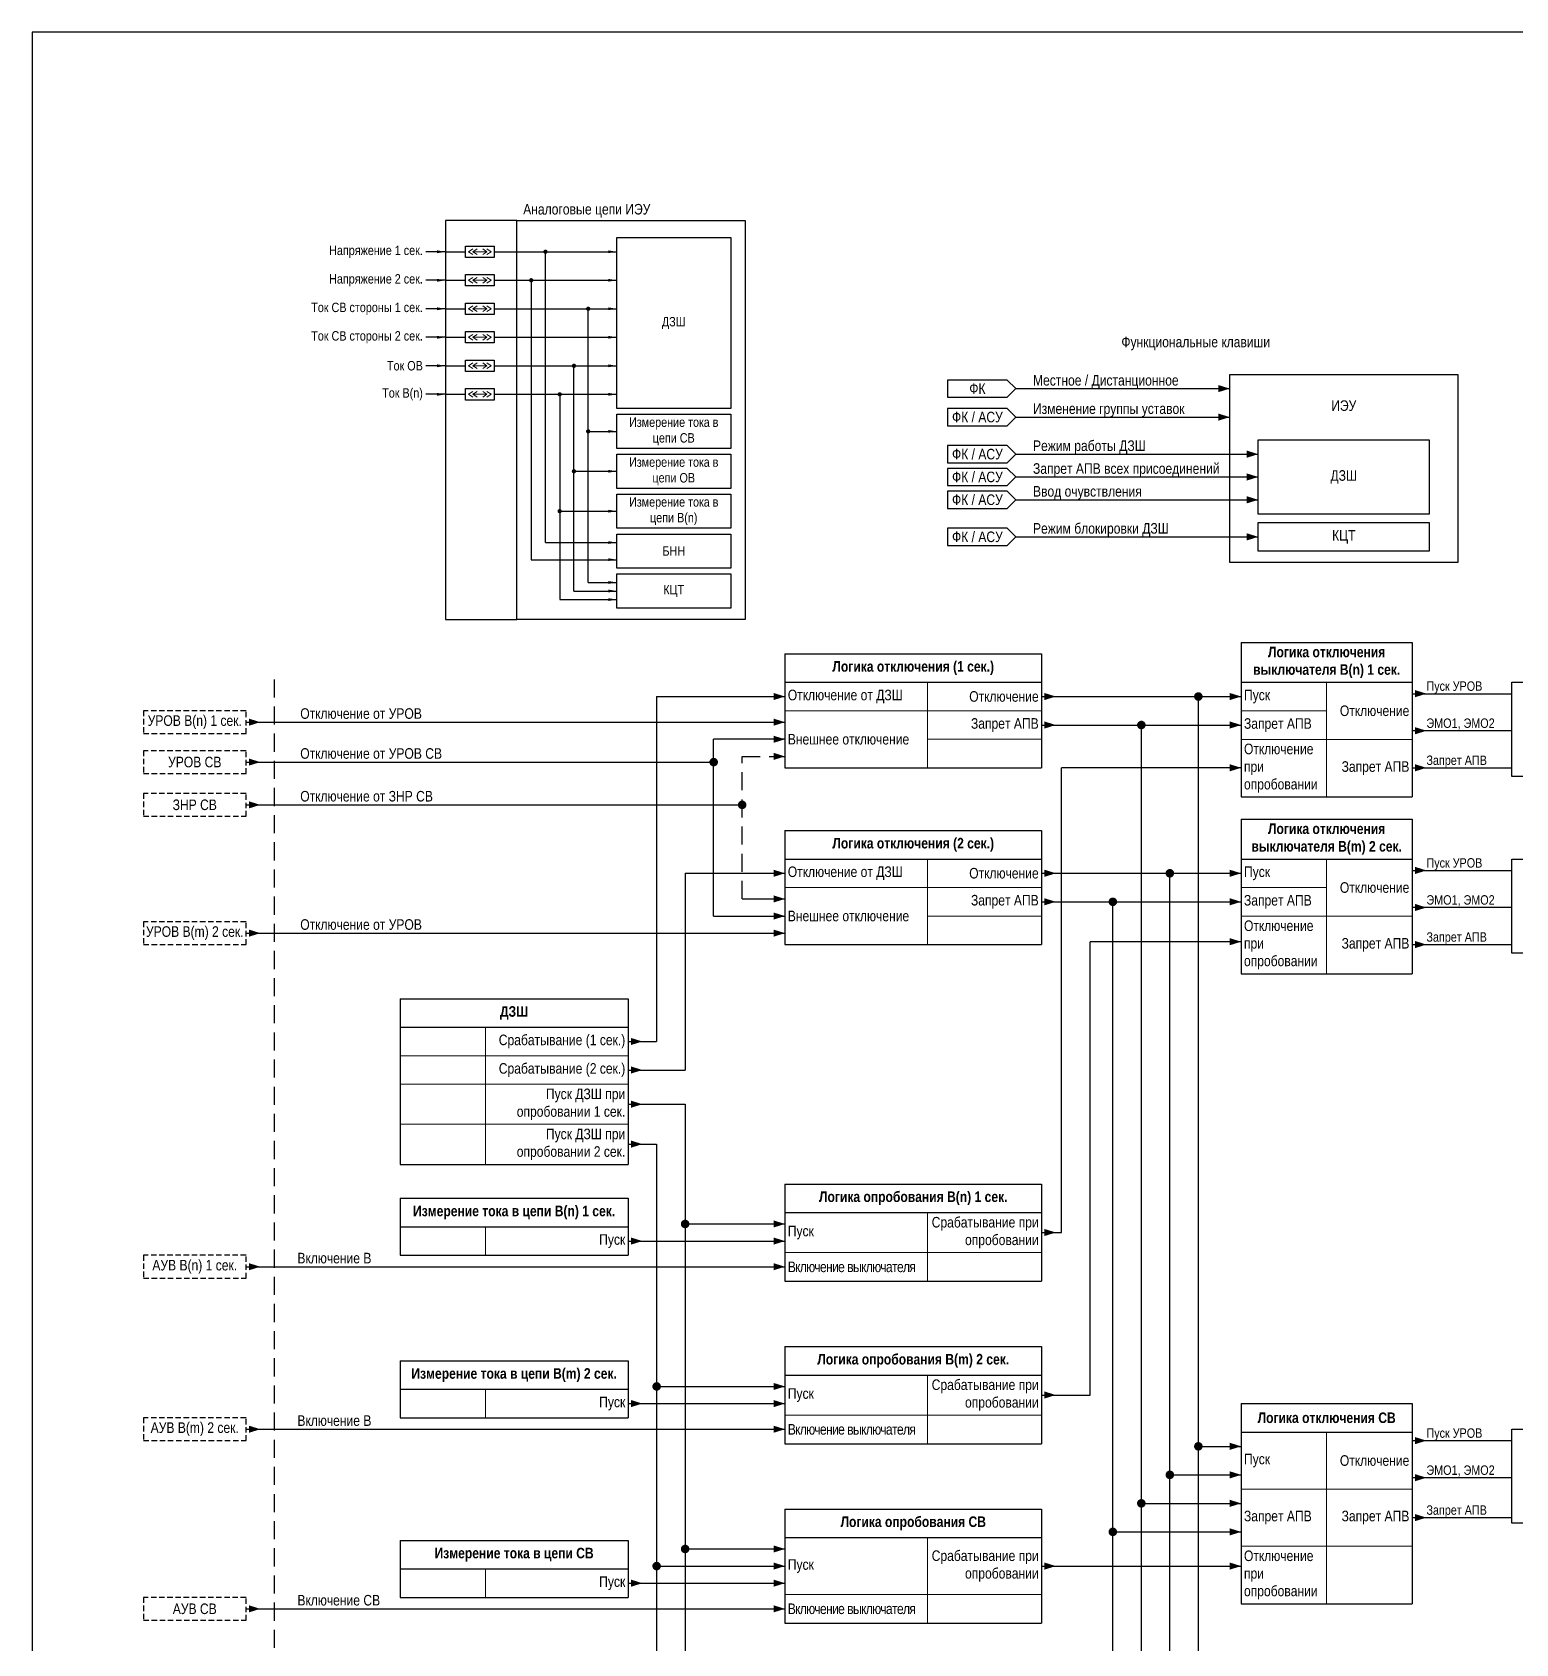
# Model space of a CAD drawing. Header units: millimetres. Extents: x -2550 to 7325, y -3772 to 3128.
# Drawn here: x 105 to 625, y 1826 to 2391 of the extents above; entities that cross this region are included whole.
import ezdxf

# ---------------------------------------------------------------- set-up
doc = ezdxf.new("R2010")
doc.units = ezdxf.units.MM
doc.linetypes.add('штриховая2', pattern=[9.525, 6.35, -3.175])
for name, color, linetype, lineweight in [('Основная', 7, 'Continuous', 30), ('Отключение_включение', 1, 'Continuous', 30), ('Тонкая', 7, 'Continuous', 18), ('Цепи внешние', 84, 'Continuous', 30), ('Цепи внутренние', 5, 'Continuous', 30), ('Цепи ТН', 200, 'Continuous', 30), ('Цепи ТТ', 23, 'Continuous', 30), ('Цепь - ФК и АСУ', 132, 'Continuous', 30)]:
    doc.layers.add(name, color=color, linetype=linetype, lineweight=lineweight)
doc.styles.add('Narrow', font='ARIALN.TTF')
doc.styles.add('Табл дан', font='ARIALN.TTF')
doc.styles.add('Табл загол', font='ARIALNB.TTF')

# ---------------------------------------------------------------- blocks, each defined once
blk = doc.blocks.new('*T125')
at = {"layer": 'Основная', "color": 0, "linetype": 'ByBlock', "lineweight": -2, "transparency": 16777216}
for p, q in [((0, 0), (90, 0)), ((0, 0), (0, -10)), ((90, 0), (90, -10))]:
    blk.add_line(p, q, dxfattribs=at)
at = {"layer": 'Основная', "color": 0, "linetype": 'ByBlock', "lineweight": 30, "transparency": 16777216}
for p, q in [((0, -10), (90, -10)), ((0, -10), (0, -40)), ((90, -10), (90, -40)), ((0, -40), (90, -40))]:
    blk.add_line(p, q, dxfattribs=at)
at = {"layer": 'Основная', "color": 0, "linetype": 'ByBlock', "lineweight": 18, "transparency": 16777216}
for p, q in [((50, -10), (50, -40)), ((0, -20), (90, -20)), ((50, -30), (90, -30))]:
    blk.add_line(p, q, dxfattribs=at)
at = {"layer": 'Основная', "color": 0, "transparency": 16777216, "char_height": 3.7}
for s, insert, width, attachment_point, style in [('{\\C256;Логика отключения (1 }сек.{\\C256;)}', (45, -5), 87, 5, 'Табл загол'), ('{\\C256;Отключение от ДЗШ}', (1, -15), 48, 4, 'Табл дан'), ('Отключение', (89, -15), 38, 6, 'Табл дан'), ('Запрет АПВ', (89, -25), 38, 6, 'Табл дан'), ('Внешнее отключение', (1, -30), 48, 4, 'Табл дан')]:
    blk.add_mtext(s, dxfattribs=dict(at, insert=insert, width=width, attachment_point=attachment_point, style=style))
blk = doc.blocks.new('*T126')
at = {"layer": 'Основная', "color": 0, "linetype": 'ByBlock', "lineweight": -2, "transparency": 16777216}
for p, q in [((0, 0), (80, 0)), ((0, 0), (0, -10)), ((80, 0), (80, -10))]:
    blk.add_line(p, q, dxfattribs=at)
at = {"layer": 'Основная', "color": 0, "linetype": 'ByBlock', "lineweight": 30, "transparency": 16777216}
for p, q in [((0, -10), (80, -10)), ((0, -10), (0, -58.09)), ((80, -10), (80, -58.09)), ((0, -58.09), (80, -58.09))]:
    blk.add_line(p, q, dxfattribs=at)
at = {"layer": 'Основная', "color": 0, "linetype": 'ByBlock', "lineweight": 18, "transparency": 16777216}
for p, q in [((30, -10), (30, -58.09)), ((0, -20), (80, -20)), ((0, -30), (80, -30)), ((0, -44.05), (80, -44.05))]:
    blk.add_line(p, q, dxfattribs=at)
at = {"layer": 'Основная', "color": 0, "transparency": 16777216, "char_height": 3.7}
for s, insert, width, attachment_point, style in [('{\\C256;ДЗШ}', (40, -5), 77, 5, 'Табл загол'), ('Срабатывание (1 сек.) ', (79, -15), 48, 6, 'Табл дан'), ('Срабатывание (2 сек.) ', (79, -25), 48, 6, 'Табл дан'), ('Пуск ДЗШ при опробовании 1 сек.', (79, -37.02), 48, 6, 'Табл дан'), ('Пуск ДЗШ при опробовании 2 сек.', (79, -51.07), 48, 6, 'Табл дан')]:
    blk.add_mtext(s, dxfattribs=dict(at, insert=insert, width=width, attachment_point=attachment_point, style=style))
blk = doc.blocks.new('*T127')
at = {"layer": 'Основная', "color": 0, "linetype": 'ByBlock', "lineweight": -2, "transparency": 16777216}
for p, q in [((0, 0), (60, 0)), ((0, 0), (0, -14.02)), ((60, 0), (60, -14.02))]:
    blk.add_line(p, q, dxfattribs=at)
at = {"layer": 'Основная', "color": 0, "linetype": 'ByBlock', "lineweight": 30, "transparency": 16777216}
for p, q in [((0, -14.02), (60, -14.02)), ((0, -14.02), (0, -54.23)), ((60, -14.02), (60, -54.23)), ((0, -54.23), (60, -54.23))]:
    blk.add_line(p, q, dxfattribs=at)
at = {"layer": 'Основная', "color": 0, "linetype": 'ByBlock', "lineweight": 18, "transparency": 16777216}
for p, q in [((30, -14.02), (30, -54.23)), ((0, -24.02), (30, -24.02)), ((0, -34.02), (60, -34.02))]:
    blk.add_line(p, q, dxfattribs=at)
at = {"layer": 'Основная', "color": 0, "transparency": 16777216, "char_height": 3.7}
for s, insert, width, attachment_point, style in [('{\\C256;Логика отключения выключателя В(n) 1 сек.}', (30, -7.01), 57, 5, 'Табл загол'), ('{\\C256;Пуск}', (1, -19.02), 28, 4, 'Табл дан'), ('Отключение', (59, -24.02), 28, 6, 'Табл дан'), ('Запрет АПВ', (1, -29.02), 28, 4, 'Табл дан'), ('Отключение при опробовании', (1, -44.12), 28, 4, 'Табл дан'), ('Запрет АПВ', (59, -44.12), 28, 6, 'Табл дан')]:
    blk.add_mtext(s, dxfattribs=dict(at, insert=insert, width=width, attachment_point=attachment_point, style=style))
blk = doc.blocks.new('*T128')
at = {"layer": 'Основная', "color": 0, "linetype": 'ByBlock', "lineweight": -2, "transparency": 16777216}
for p, q in [((0, 0), (60, 0)), ((0, 0), (0, -10)), ((60, 0), (60, -10))]:
    blk.add_line(p, q, dxfattribs=at)
at = {"layer": 'Основная', "color": 0, "linetype": 'ByBlock', "lineweight": 30, "transparency": 16777216}
for p, q in [((0, -10), (60, -10)), ((0, -10), (0, -70.21)), ((60, -10), (60, -70.21)), ((0, -70.21), (60, -70.21))]:
    blk.add_line(p, q, dxfattribs=at)
at = {"layer": 'Основная', "color": 0, "linetype": 'ByBlock', "lineweight": 18, "transparency": 16777216}
for p, q in [((30, -10), (30, -70.21)), ((0, -30), (60, -30)), ((0, -50), (60, -50))]:
    blk.add_line(p, q, dxfattribs=at)
at = {"layer": 'Основная', "color": 0, "transparency": 16777216, "char_height": 3.7}
for s, insert, width, attachment_point, style in [('{\\C256;Логика отключения СВ}', (30, -5), 57, 5, 'Табл загол'), ('{\\C256;Пуск}', (1, -20), 28, 4, 'Табл дан'), ('Отключение', (59, -20), 28, 6, 'Табл дан'), ('Запрет АПВ', (1, -40), 28, 4, 'Табл дан'), ('Запрет АПВ', (59, -40), 28, 6, 'Табл дан'), ('Отключение при опробовании', (1, -60.11), 28, 4, 'Табл дан')]:
    blk.add_mtext(s, dxfattribs=dict(at, insert=insert, width=width, attachment_point=attachment_point, style=style))
blk = doc.blocks.new('*T129')
at = {"layer": 'Основная', "color": 0, "linetype": 'ByBlock', "lineweight": -2, "transparency": 16777216}
for p, q in [((0, 0), (90, 0)), ((0, 0), (0, -10)), ((90, 0), (90, -10))]:
    blk.add_line(p, q, dxfattribs=at)
at = {"layer": 'Основная', "color": 0, "linetype": 'ByBlock', "lineweight": 30, "transparency": 16777216}
for p, q in [((0, -10), (90, -10)), ((0, -10), (0, -40)), ((90, -10), (90, -40)), ((0, -40), (90, -40))]:
    blk.add_line(p, q, dxfattribs=at)
at = {"layer": 'Основная', "color": 0, "linetype": 'ByBlock', "lineweight": 18, "transparency": 16777216}
for p, q in [((50, -10), (50, -40)), ((0, -20), (90, -20)), ((50, -30), (90, -30))]:
    blk.add_line(p, q, dxfattribs=at)
at = {"layer": 'Основная', "color": 0, "transparency": 16777216, "char_height": 3.7}
for s, insert, width, attachment_point, style in [('{\\C256;Логика отключения (2 }сек.{\\C256;)}', (45, -5), 87, 5, 'Табл загол'), ('{\\C256;Отключение от ДЗШ}', (1, -15), 48, 4, 'Табл дан'), ('Отключение', (89, -15), 38, 6, 'Табл дан'), ('Запрет АПВ', (89, -25), 38, 6, 'Табл дан'), ('Внешнее отключение', (1, -30), 48, 4, 'Табл дан')]:
    blk.add_mtext(s, dxfattribs=dict(at, insert=insert, width=width, attachment_point=attachment_point, style=style))
blk = doc.blocks.new('*T130')
at = {"layer": 'Основная', "color": 0, "linetype": 'ByBlock', "lineweight": -2, "transparency": 16777216}
for p, q in [((0, 0), (90, 0)), ((0, 0), (0, -10)), ((90, 0), (90, -10))]:
    blk.add_line(p, q, dxfattribs=at)
at = {"layer": 'Основная', "color": 0, "linetype": 'ByBlock', "lineweight": 30, "transparency": 16777216}
for p, q in [((0, -10), (90, -10)), ((0, -10), (0, -34.07)), ((90, -10), (90, -34.07)), ((0, -34.07), (90, -34.07))]:
    blk.add_line(p, q, dxfattribs=at)
at = {"layer": 'Основная', "color": 0, "linetype": 'ByBlock', "lineweight": 18, "transparency": 16777216}
for p, q in [((50, -10), (50, -34.07)), ((0, -24.07), (90, -24.07))]:
    blk.add_line(p, q, dxfattribs=at)
at = {"layer": 'Основная', "color": 0, "transparency": 16777216, "char_height": 3.7}
for s, insert, width, attachment_point, style in [('Логика опробования В(n) 1 сек.', (45, -5), 87, 5, 'Табл загол'), ('Срабатывание при опробовании', (89, -17.03), 38, 6, 'Табл дан'), ('Пуск', (1, -17.03), 48, 4, 'Табл дан'), ('{\\T0.9;Включение выключателя}', (1, -29.07), 48, 4, 'Табл дан')]:
    blk.add_mtext(s, dxfattribs=dict(at, insert=insert, width=width, attachment_point=attachment_point, style=style))
blk = doc.blocks.new('*T131')
at = {"layer": 'Основная', "color": 0, "linetype": 'ByBlock', "lineweight": -2, "transparency": 16777216}
for p, q in [((0, 0), (90, 0)), ((0, 0), (0, -10)), ((90, 0), (90, -10))]:
    blk.add_line(p, q, dxfattribs=at)
at = {"layer": 'Основная', "color": 0, "linetype": 'ByBlock', "lineweight": 30, "transparency": 16777216}
for p, q in [((0, -10), (90, -10)), ((0, -10), (0, -40)), ((90, -10), (90, -40)), ((0, -40), (90, -40))]:
    blk.add_line(p, q, dxfattribs=at)
at = {"layer": 'Основная', "color": 0, "linetype": 'ByBlock', "lineweight": 18, "transparency": 16777216}
for p, q in [((50, -10), (50, -40)), ((0, -30), (90, -30))]:
    blk.add_line(p, q, dxfattribs=at)
at = {"layer": 'Основная', "color": 0, "transparency": 16777216, "char_height": 3.7}
for s, insert, width, attachment_point, style in [('Логика опробования СВ', (45, -5), 87, 5, 'Табл загол'), ('Срабатывание при опробовании', (89, -20), 38, 6, 'Табл дан'), ('Пуск', (1, -20), 48, 4, 'Табл дан'), ('{\\T0.9;Включение выключателя}', (1, -35), 48, 4, 'Табл дан')]:
    blk.add_mtext(s, dxfattribs=dict(at, insert=insert, width=width, attachment_point=attachment_point, style=style))
blk = doc.blocks.new('*T132')
at = {"layer": 'Основная', "color": 0, "linetype": 'ByBlock', "lineweight": -2, "transparency": 16777216}
for p, q in [((0, 0), (80, 0)), ((0, 0), (0, -10)), ((80, 0), (80, -10))]:
    blk.add_line(p, q, dxfattribs=at)
at = {"layer": 'Основная', "color": 0, "linetype": 'ByBlock', "lineweight": 30, "transparency": 16777216}
for p, q in [((0, -10), (80, -10)), ((0, -10), (0, -20)), ((80, -10), (80, -20)), ((0, -20), (80, -20))]:
    blk.add_line(p, q, dxfattribs=at)
at = {"layer": 'Основная', "color": 0, "linetype": 'ByBlock', "lineweight": 18, "transparency": 16777216}
blk.add_line((30, -10), (30, -20), dxfattribs=at)
at = {"layer": 'Основная', "color": 0, "transparency": 16777216, "char_height": 3.7}
for s, insert, width, attachment_point, style in [('Измерение тока в цепи В(n) 1 сек.', (40, -5), 77, 5, 'Табл загол'), ('Пуск', (79, -15), 48, 6, 'Табл дан')]:
    blk.add_mtext(s, dxfattribs=dict(at, insert=insert, width=width, attachment_point=attachment_point, style=style))
blk = doc.blocks.new('*T133')
at = {"layer": 'Основная', "color": 0, "linetype": 'ByBlock', "lineweight": -2, "transparency": 16777216}
for p, q in [((0, 0), (80, 0)), ((0, 0), (0, -10)), ((80, 0), (80, -10))]:
    blk.add_line(p, q, dxfattribs=at)
at = {"layer": 'Основная', "color": 0, "linetype": 'ByBlock', "lineweight": 30, "transparency": 16777216}
for p, q in [((0, -10), (80, -10)), ((0, -10), (0, -20)), ((80, -10), (80, -20)), ((0, -20), (80, -20))]:
    blk.add_line(p, q, dxfattribs=at)
at = {"layer": 'Основная', "color": 0, "linetype": 'ByBlock', "lineweight": 18, "transparency": 16777216}
blk.add_line((30, -10), (30, -20), dxfattribs=at)
at = {"layer": 'Основная', "color": 0, "transparency": 16777216, "char_height": 3.7}
for s, insert, width, attachment_point, style in [('Измерение тока в цепи СВ', (40, -5), 77, 5, 'Табл загол'), ('Пуск', (79, -15), 48, 6, 'Табл дан')]:
    blk.add_mtext(s, dxfattribs=dict(at, insert=insert, width=width, attachment_point=attachment_point, style=style))
blk = doc.blocks.new('Point')
at = {"layer": 'Основная', "color": 0, "const_width": 1.5}
blk.add_lwpolyline([(-0.75, 0, 1), (0.75, 0, 1)], format="xyb", close=True, dxfattribs=at)
blk = doc.blocks.new('*T122')
at = {"layer": 'Основная', "color": 0, "linetype": 'ByBlock', "lineweight": -2, "transparency": 16777216}
for p, q in [((0, 0), (90, 0)), ((0, 0), (0, -10)), ((90, 0), (90, -10))]:
    blk.add_line(p, q, dxfattribs=at)
at = {"layer": 'Основная', "color": 0, "linetype": 'ByBlock', "lineweight": 30, "transparency": 16777216}
for p, q in [((0, -10), (90, -10)), ((0, -10), (0, -34.07)), ((90, -10), (90, -34.07)), ((0, -34.07), (90, -34.07))]:
    blk.add_line(p, q, dxfattribs=at)
at = {"layer": 'Основная', "color": 0, "linetype": 'ByBlock', "lineweight": 18, "transparency": 16777216}
for p, q in [((50, -10), (50, -34.07)), ((0, -24.07), (90, -24.07))]:
    blk.add_line(p, q, dxfattribs=at)
at = {"layer": 'Основная', "color": 0, "transparency": 16777216, "char_height": 3.7}
for s, insert, width, attachment_point, style in [('Логика опробования В(m) 2 сек.', (45, -5), 87, 5, 'Табл загол'), ('Срабатывание при опробовании', (89, -17.03), 38, 6, 'Табл дан'), ('Пуск', (1, -17.03), 48, 4, 'Табл дан'), ('{\\T0.9;Включение выключателя}', (1, -29.07), 48, 4, 'Табл дан')]:
    blk.add_mtext(s, dxfattribs=dict(at, insert=insert, width=width, attachment_point=attachment_point, style=style))
blk = doc.blocks.new('*T123')
at = {"layer": 'Основная', "color": 0, "linetype": 'ByBlock', "lineweight": -2, "transparency": 16777216}
for p, q in [((0, 0), (80, 0)), ((0, 0), (0, -10)), ((80, 0), (80, -10))]:
    blk.add_line(p, q, dxfattribs=at)
at = {"layer": 'Основная', "color": 0, "linetype": 'ByBlock', "lineweight": 30, "transparency": 16777216}
for p, q in [((0, -10), (80, -10)), ((0, -10), (0, -20)), ((80, -10), (80, -20)), ((0, -20), (80, -20))]:
    blk.add_line(p, q, dxfattribs=at)
at = {"layer": 'Основная', "color": 0, "linetype": 'ByBlock', "lineweight": 18, "transparency": 16777216}
blk.add_line((30, -10), (30, -20), dxfattribs=at)
at = {"layer": 'Основная', "color": 0, "transparency": 16777216, "char_height": 3.7}
for s, insert, width, attachment_point, style in [('Измерение тока в цепи В(m) 2 сек.', (40, -5), 77, 5, 'Табл загол'), ('Пуск', (79, -15), 48, 6, 'Табл дан')]:
    blk.add_mtext(s, dxfattribs=dict(at, insert=insert, width=width, attachment_point=attachment_point, style=style))
blk = doc.blocks.new('*T124')
at = {"layer": 'Основная', "color": 0, "linetype": 'ByBlock', "lineweight": -2, "transparency": 16777216}
for p, q in [((0, 0), (60, 0)), ((0, 0), (0, -14.02)), ((60, 0), (60, -14.02))]:
    blk.add_line(p, q, dxfattribs=at)
at = {"layer": 'Основная', "color": 0, "linetype": 'ByBlock', "lineweight": 30, "transparency": 16777216}
for p, q in [((0, -14.02), (60, -14.02)), ((0, -14.02), (0, -54.23)), ((60, -14.02), (60, -54.23)), ((0, -54.23), (60, -54.23))]:
    blk.add_line(p, q, dxfattribs=at)
at = {"layer": 'Основная', "color": 0, "linetype": 'ByBlock', "lineweight": 18, "transparency": 16777216}
for p, q in [((30, -14.02), (30, -54.23)), ((0, -24.02), (30, -24.02)), ((0, -34.02), (60, -34.02))]:
    blk.add_line(p, q, dxfattribs=at)
at = {"layer": 'Основная', "color": 0, "transparency": 16777216, "char_height": 3.7}
for s, insert, width, attachment_point, style in [('{\\C256;Логика отключения выключателя В(m) 2 сек.}', (30, -7.01), 57, 5, 'Табл загол'), ('{\\C256;Пуск}', (1, -19.02), 28, 4, 'Табл дан'), ('Отключение', (59, -24.02), 28, 6, 'Табл дан'), ('Запрет АПВ', (1, -29.02), 28, 4, 'Табл дан'), ('Отключение при опробовании', (1, -44.12), 28, 4, 'Табл дан'), ('Запрет АПВ', (59, -44.12), 28, 6, 'Табл дан')]:
    blk.add_mtext(s, dxfattribs=dict(at, insert=insert, width=width, attachment_point=attachment_point, style=style))

msp = doc.modelspace()

# ---------------------------------------------------------------- linework, layer by layer
at = {"layer": 'Основная', "color": 1}
msp.add_lwpolyline([(105, 1551), (699, 1551), (699, 2391), (105, 2391)], close=True, dxfattribs=at)
at = {"layer": 'Основная', "ltscale": 0.3}
msp.add_lwpolyline([(275, 2325), (250, 2325), (250, 2185), (275, 2185)], dxfattribs=at)
for points in [[(275, 2325), (355, 2325), (355, 2185), (275, 2185)], [(535, 2248), (595, 2248), (595, 2222), (535, 2222)], [(535, 2219), (595, 2219), (595, 2209), (535, 2209)]]:
    msp.add_lwpolyline(points, close=True, dxfattribs=at)
at = {"layer": 'Основная'}
for points in [[(310, 2319), (350, 2319), (350, 2259), (310, 2259)], [(257, 2316), (267, 2316), (267, 2312), (257, 2312)], [(257, 2306), (267, 2306), (267, 2302), (257, 2302)], [(257, 2296), (267, 2296), (267, 2292), (257, 2292)], [(257, 2286), (267, 2286), (267, 2282), (257, 2282)], [(257, 2276), (267, 2276), (267, 2272), (257, 2272)], [(525, 2271), (605, 2271), (605, 2205), (525, 2205)], [(257, 2266), (267, 2266), (267, 2262), (257, 2262)], [(310, 2257), (350, 2257), (350, 2245), (310, 2245)], [(310, 2243), (350, 2243), (350, 2231), (310, 2231)], [(310, 2229), (350, 2229), (350, 2217), (310, 2217)], [(310, 2215), (350, 2215), (350, 2203), (310, 2203)], [(310, 2201), (350, 2201), (350, 2189), (310, 2189)], [(624, 2163), (634, 2163), (634, 2130), (624, 2130)], [(624, 2101), (634, 2101), (634, 2068), (624, 2068)], [(624, 1901), (634, 1901), (634, 1868), (624, 1868)]]:
    msp.add_lwpolyline(points, close=True, dxfattribs=at)
at = {"layer": 'Отключение_включение', "ltscale": 0.3}
for points in [[(324, 2158), (369, 2158)], [(324, 2158), (324, 2037)], [(624, 2146), (589, 2146)], [(529, 2133), (466, 2133)], [(334, 2096), (334, 2027)], [(334, 2096), (369, 2096)], [(459, 2096), (529, 2096)], [(624, 2084), (589, 2084)], [(529, 2072), (476, 2072)], [(314, 2037), (324, 2037)], [(314, 2027), (334, 2027)], [(459, 1970), (466, 1970)], [(459, 1913), (476, 1913)], [(514, 1895), (529, 1895)], [(504, 1885), (529, 1885)], [(624, 1884), (589, 1884)], [(459, 1853), (475, 1853)]]:
    msp.add_lwpolyline(points, dxfattribs=at)
for points in [[(369, 2158, 0, 2.5, 0), (365, 2158, 0, 0, 0)], [(464, 2158, 0, 2.5, 0), (460, 2158, 0, 0, 0)], [(529, 2158, 0, 2.5, 0), (525, 2158, 0, 0, 0)], [(185, 2149, 0, 2.5, 0), (181, 2149, 0, 0, 0)], [(369, 2149, 0, 2.5, 0), (365, 2149, 0, 0, 0)], [(369, 2143, 0, 2.5, 0), (365, 2143, 0, 0, 0)], [(594, 2146, 0, 2.5, 0), (590, 2146, 0, 0, 0)], [(369, 2137, 0, 2.5, 0), (365, 2137, 0, 0, 0)], [(185, 2135, 0, 2.5, 0), (181, 2135, 0, 0, 0)], [(529, 2133, 0, 2.5, 0), (525, 2133, 0, 0, 0)], [(185, 2120, 0, 2.5, 0), (181, 2120, 0, 0, 0)], [(369, 2096, 0, 2.5, 0), (365, 2096, 0, 0, 0)], [(464, 2096, 0, 2.5, 0), (460, 2096, 0, 0, 0)], [(529, 2096, 0, 2.5, 0), (525, 2096, 0, 0, 0)], [(369, 2087, 0, 2.5, 0), (365, 2087, 0, 0, 0)], [(369, 2081, 0, 2.5, 0), (365, 2081, 0, 0, 0)], [(594, 2084, 0, 2.5, 0), (590, 2084, 0, 0, 0)], [(185, 2075, 0, 2.5, 0), (181, 2075, 0, 0, 0)], [(369, 2075, 0, 2.5, 0), (365, 2075, 0, 0, 0)], [(529, 2072, 0, 2.5, 0), (525, 2072, 0, 0, 0)], [(319, 2037, 0, 2.5, 0), (315, 2037, 0, 0, 0)], [(319, 2027, 0, 2.5, 0), (315, 2027, 0, 0, 0)], [(464, 1970, 0, 2.5, 0), (460, 1970, 0, 0, 0)], [(464, 1913, 0, 2.5, 0), (460, 1913, 0, 0, 0)], [(529, 1895, 0, 2.5, 0), (525, 1895, 0, 0, 0)], [(529, 1885, 0, 2.5, 0), (525, 1885, 0, 0, 0)], [(594, 1884, 0, 2.5, 0), (590, 1884, 0, 0, 0)], [(464, 1853, 0, 2.5, 0), (460, 1853, 0, 0, 0)], [(529, 1853, 0, 2.5, 0), (525, 1853, 0, 0, 0)]]:
    msp.add_lwpolyline(points, format="xyseb", dxfattribs=at)
at = {"layer": 'Отключение_включение'}
for points in [[(459, 2158), (529, 2158)], [(514, 1799), (514, 2158)], [(180, 2149), (369, 2149)], [(344, 2081), (344, 2143)], [(369, 2143), (344, 2143)], [(180, 2135), (344, 2135)], [(466, 1970), (466, 2133)], [(180, 2120), (354, 2120)], [(504, 1799), (504, 2096)], [(354, 2087), (369, 2087)], [(344, 2081), (369, 2081)], [(180, 2075), (369, 2075)], [(476, 1913), (476, 2072)], [(475, 1853), (529, 1853)]]:
    msp.add_lwpolyline(points, dxfattribs=at)
at = {"layer": 'Отключение_включение', "linetype": 'штриховая2'}
for points in [[(354, 2087), (354, 2137)], [(354, 2137), (369, 2137)]]:
    msp.add_lwpolyline(points, dxfattribs=at)
at = {"layer": 'Тонкая', "ltscale": 0.25}
for p, q in [((258, 2314), (259.5, 2315)), ((259.5, 2313), (258, 2314)), ((259.5, 2314), (261, 2315)), ((261, 2313), (259.5, 2314)), ((264.5, 2314), (263, 2315)), ((263, 2313), (264.5, 2314)), ((266, 2314), (264.5, 2315)), ((264.5, 2313), (266, 2314)), ((258, 2304), (259.5, 2305)), ((259.5, 2303), (258, 2304)), ((259.5, 2304), (261, 2305)), ((261, 2303), (259.5, 2304)), ((264.5, 2304), (263, 2305)), ((263, 2303), (264.5, 2304)), ((266, 2304), (264.5, 2305)), ((264.5, 2303), (266, 2304)), ((258, 2294), (259.5, 2295)), ((259.5, 2294), (261, 2295)), ((264.5, 2294), (263, 2295)), ((266, 2294), (264.5, 2295)), ((259.5, 2293), (258, 2294)), ((261, 2293), (259.5, 2294)), ((263, 2293), (264.5, 2294)), ((264.5, 2293), (266, 2294)), ((258, 2284), (259.5, 2285)), ((259.5, 2283), (258, 2284)), ((259.5, 2284), (261, 2285)), ((261, 2283), (259.5, 2284)), ((264.5, 2284), (263, 2285)), ((263, 2283), (264.5, 2284)), ((266, 2284), (264.5, 2285)), ((264.5, 2283), (266, 2284)), ((258, 2274), (259.5, 2275)), ((259.5, 2273), (258, 2274)), ((259.5, 2274), (261, 2275)), ((261, 2273), (259.5, 2274)), ((264.5, 2274), (263, 2275)), ((263, 2273), (264.5, 2274)), ((266, 2274), (264.5, 2275)), ((264.5, 2273), (266, 2274)), ((258, 2264), (259.5, 2265)), ((259.5, 2263), (258, 2264)), ((259.5, 2264), (261, 2265)), ((261, 2263), (259.5, 2264)), ((264.5, 2264), (263, 2265)), ((263, 2263), (264.5, 2264)), ((266, 2264), (264.5, 2265)), ((264.5, 2263), (266, 2264))]:
    msp.add_line(p, q, dxfattribs=at)
at = {"layer": 'Тонкая'}
for p, q in [((264.5, 2314), (259.5, 2314)), ((264.5, 2304), (259.5, 2304)), ((264.5, 2294), (259.5, 2294)), ((264.5, 2284), (259.5, 2284)), ((264.5, 2274), (259.5, 2274)), ((264.5, 2264), (259.5, 2264))]:
    msp.add_line(p, q, dxfattribs=at)
at = {"layer": 'Цепи внешние', "linetype": 'штриховая2', "ltscale": 0.3}
for points in [[(180, 2153), (144, 2153), (144, 2145), (180, 2145)], [(180, 2139), (144, 2139), (144, 2131), (180, 2131)], [(180, 2124), (144, 2124), (144, 2116), (180, 2116)], [(180, 2079), (144, 2079), (144, 2071), (180, 2071)], [(180, 1962), (144, 1962), (144, 1954), (180, 1954)], [(180, 1905), (144, 1905), (144, 1897), (180, 1897)], [(180, 1842), (144, 1842), (144, 1834), (180, 1834)]]:
    msp.add_lwpolyline(points, close=True, dxfattribs=at)
at = {"layer": 'Цепи внешние', "ltscale": 0.3}
for points in [[(185, 1958, 0, 2.5, 0), (181, 1958, 0, 0, 0)], [(369, 1958, 0, 2.5, 0), (365, 1958, 0, 0, 0)], [(185, 1901, 0, 2.5, 0), (181, 1901, 0, 0, 0)], [(369, 1901, 0, 2.5, 0), (365, 1901, 0, 0, 0)], [(185, 1838, 0, 2.5, 0), (181, 1838, 0, 0, 0)], [(369, 1838, 0, 2.5, 0), (365, 1838, 0, 0, 0)]]:
    msp.add_lwpolyline(points, format="xyseb", dxfattribs=at)
at = {"layer": 'Цепи внешние'}
for points in [[(180, 1958), (369, 1958)], [(180, 1901), (369, 1901)], [(180, 1838), (369, 1838)]]:
    msp.add_lwpolyline(points, dxfattribs=at)
at = {"layer": 'Цепи внутренние', "linetype": 'штриховая2'}
msp.add_lwpolyline([(190, 1710), (190, 2165)], dxfattribs=at)
at = {"layer": 'Цепи внутренние', "ltscale": 0.3}
for points in [[(594, 2159, 0, 2.5, 0), (590, 2159, 0, 0, 0)], [(464, 2148, 0, 2.5, 0), (460, 2148, 0, 0, 0)], [(529, 2148, 0, 2.5, 0), (525, 2148, 0, 0, 0)], [(594, 2133, 0, 2.5, 0), (590, 2133, 0, 0, 0)], [(594, 2097, 0, 2.5, 0), (590, 2097, 0, 0, 0)], [(464, 2086, 0, 2.5, 0), (460, 2086, 0, 0, 0)], [(529, 2086, 0, 2.5, 0), (525, 2086, 0, 0, 0)], [(594, 2071, 0, 2.5, 0), (590, 2071, 0, 0, 0)], [(319, 2015, 0, 2.5, 0), (315, 2015, 0, 0, 0)], [(319, 2001, 0, 2.5, 0), (315, 2001, 0, 0, 0)], [(369, 1973, 0, 2.5, 0), (365, 1973, 0, 0, 0)], [(319, 1967, 0, 2.5, 0), (315, 1967, 0, 0, 0)], [(369, 1967, 0, 2.5, 0), (365, 1967, 0, 0, 0)], [(369, 1916, 0, 2.5, 0), (365, 1916, 0, 0, 0)], [(319, 1910, 0, 2.5, 0), (315, 1910, 0, 0, 0)], [(369, 1910, 0, 2.5, 0), (365, 1910, 0, 0, 0)], [(594, 1897, 0, 2.5, 0), (590, 1897, 0, 0, 0)], [(529, 1875, 0, 2.5, 0), (525, 1875, 0, 0, 0)], [(594, 1870, 0, 2.5, 0), (590, 1870, 0, 0, 0)], [(529, 1865, 0, 2.5, 0), (525, 1865, 0, 0, 0)], [(369, 1859, 0, 2.5, 0), (365, 1859, 0, 0, 0)], [(369, 1853, 0, 2.5, 0), (365, 1853, 0, 0, 0)], [(319, 1847, 0, 2.5, 0), (315, 1847, 0, 0, 0)], [(369, 1847, 0, 2.5, 0), (365, 1847, 0, 0, 0)]]:
    msp.add_lwpolyline(points, format="xyseb", dxfattribs=at)
for points in [[(589, 2159), (624, 2159)], [(459, 2148), (529, 2148)], [(589, 2133), (624, 2133)], [(589, 2097), (624, 2097)], [(459, 2086), (529, 2086)], [(589, 2071), (624, 2071)], [(314, 2015), (334, 2015)], [(334, 2015), (334, 1799)], [(314, 2001), (324, 2001)], [(324, 2001), (324, 1799)], [(334, 1973), (369, 1973)], [(314, 1967), (369, 1967)], [(324, 1916), (369, 1916)], [(314, 1910), (369, 1910)], [(589, 1897), (624, 1897)], [(494, 1875), (529, 1875)], [(589, 1870), (624, 1870)], [(484, 1865), (529, 1865)], [(334, 1859), (369, 1859)], [(324, 1853), (369, 1853)], [(314, 1847), (369, 1847)]]:
    msp.add_lwpolyline(points, dxfattribs=at)
at = {"layer": 'Цепи внутренние'}
for points in [[(494, 1799), (494, 2148)], [(484, 1799), (484, 2086)]]:
    msp.add_lwpolyline(points, dxfattribs=at)
at = {"layer": 'Цепи ТН', "ltscale": 0.3}
for points in [[(250, 2314), (243, 2314)], [(250, 2314), (257, 2314)], [(267, 2314), (310, 2314)], [(250, 2304), (243, 2304)], [(250, 2304), (257, 2304)], [(267, 2304), (310, 2304)], [(285, 2212), (310, 2212)], [(280, 2206), (310, 2206)]]:
    msp.add_lwpolyline(points, dxfattribs=at)
at = {"layer": 'Цепи ТН'}
for points in [[(250, 2314, 0, 1, 0), (247, 2314, 0, 0, 0)], [(310, 2314, 0, 1, 0), (307, 2314, 0, 0, 0)], [(250, 2304, 0, 1, 0), (247, 2304, 0, 0, 0)], [(310, 2304, 0, 1, 0), (307, 2304, 0, 0, 0)], [(310, 2212, 0, 1, 0), (307, 2212, 0, 0, 0)], [(310, 2206, 0, 1, 0), (307, 2206, 0, 0, 0)]]:
    msp.add_lwpolyline(points, format="xyseb", dxfattribs=at)
for points in [[(285, 2212), (285, 2314)], [(280, 2304), (280, 2206)]]:
    msp.add_lwpolyline(points, dxfattribs=at)
at = {"layer": 'Цепи ТТ', "ltscale": 0.3}
for points in [[(250, 2294), (243, 2294)], [(250, 2294), (243, 2294)], [(250, 2294), (257, 2294)], [(267, 2294), (310, 2294)], [(250, 2284), (243, 2284)], [(250, 2284), (243, 2284)], [(250, 2284), (257, 2284)], [(267, 2284), (310, 2284)], [(250, 2274), (243, 2274)], [(250, 2274), (243, 2274)], [(250, 2274), (257, 2274)], [(267, 2274), (310, 2274)], [(250, 2264), (243, 2264)], [(250, 2264), (243, 2264)], [(250, 2264), (257, 2264)], [(267, 2264), (310, 2264)], [(300, 2251), (310, 2251)], [(295, 2237), (310, 2237)], [(290, 2223), (310, 2223)], [(295, 2195), (310, 2195)], [(300, 2198), (310, 2198)], [(290, 2192), (310, 2192)]]:
    msp.add_lwpolyline(points, dxfattribs=at)
at = {"layer": 'Цепи ТТ'}
for points in [[(250, 2294, 0, 1, 0), (247, 2294, 0, 0, 0)], [(310, 2294, 0, 1, 0), (307, 2294, 0, 0, 0)], [(250, 2284, 0, 1, 0), (247, 2284, 0, 0, 0)], [(310, 2284, 0, 1, 0), (307, 2284, 0, 0, 0)], [(250, 2274, 0, 1, 0), (247, 2274, 0, 0, 0)], [(310, 2274, 0, 1, 0), (307, 2274, 0, 0, 0)], [(250, 2264, 0, 1, 0), (247, 2264, 0, 0, 0)], [(310, 2264, 0, 1, 0), (307, 2264, 0, 0, 0)], [(310, 2251, 0, 1, 0), (307, 2251, 0, 0, 0)], [(310, 2237, 0, 1, 0), (307, 2237, 0, 0, 0)], [(310, 2223, 0, 1, 0), (307, 2223, 0, 0, 0)], [(310, 2198, 0, 1, 0), (307, 2198, 0, 0, 0)], [(310, 2195, 0, 1, 0), (307, 2195, 0, 0, 0)], [(310, 2192, 0, 1, 0), (307, 2192, 0, 0, 0)]]:
    msp.add_lwpolyline(points, format="xyseb", dxfattribs=at)
for points in [[(300, 2198), (300, 2294)], [(295, 2195), (295, 2274)], [(290, 2264), (290, 2192)]]:
    msp.add_lwpolyline(points, dxfattribs=at)
at = {"layer": 'Цепь - ФК и АСУ', "ltscale": 0.3}
for points in [[(450, 2266), (447, 2269), (426, 2269), (426, 2263), (447, 2263), (450, 2266)], [(450, 2256), (447, 2259), (426, 2259), (426, 2253), (447, 2253), (450, 2256)], [(450, 2243), (447, 2246), (426, 2246), (426, 2240), (447, 2240), (450, 2243)], [(450, 2235), (447, 2238), (426, 2238), (426, 2232), (447, 2232), (450, 2235)], [(450, 2227), (447, 2230), (426, 2230), (426, 2224), (447, 2224), (450, 2227)], [(450, 2214), (447, 2217), (426, 2217), (426, 2211), (447, 2211), (450, 2214)]]:
    msp.add_lwpolyline(points, dxfattribs=at)
for points in [[(525, 2266, 0, 2.5, 0), (521, 2266, 0, 0, 0)], [(525, 2256, 0, 2.5, 0), (521, 2256, 0, 0, 0)], [(535, 2243, 0, 2.5, 0), (531, 2243, 0, 0, 0)], [(535, 2235, 0, 2.5, 0), (531, 2235, 0, 0, 0)], [(535, 2227, 0, 2.5, 0), (531, 2227, 0, 0, 0)], [(535, 2214, 0, 2.5, 0), (531, 2214, 0, 0, 0)]]:
    msp.add_lwpolyline(points, format="xyseb", dxfattribs=at)
at = {"layer": 'Цепь - ФК и АСУ'}
for points in [[(450, 2266), (525, 2266)], [(450, 2256), (525, 2256)], [(450, 2243), (535, 2243)], [(450, 2235), (535, 2235)], [(450, 2227), (535, 2227)], [(450, 2214), (535, 2214)]]:
    msp.add_lwpolyline(points, dxfattribs=at)

# ---------------------------------------------------------------- block references
for name, p in [('*T127', (529, 2177)), ('*T125', (369, 2173)), ('*T124', (529, 2115)), ('*T129', (369, 2111)), ('*T126', (234, 2052)), ('*T130', (369, 1987)), ('*T132', (234, 1982)), ('*T122', (369, 1930)), ('*T123', (234, 1925)), ('*T128', (529, 1910)), ('*T131', (369, 1873)), ('*T133', (234, 1862))]:
    msp.add_blockref(name, p)
at = {"layer": 'Отключение_включение'}
for p in [(514, 2158), (344, 2135), (354, 2120), (504, 2096), (514, 1895), (504, 1885)]:
    msp.add_blockref('Point', p, dxfattribs=at)
at = {"layer": 'Цепи внутренние'}
for p in [(494, 2148), (484, 2086), (334, 1973), (324, 1916), (494, 1875), (484, 1865), (334, 1859), (324, 1853)]:
    msp.add_blockref('Point', p, dxfattribs=at)
at = {"layer": 'Цепи ТН', "xscale": 0.5, "yscale": 0.5, "zscale": 0.5}
for p in [(285, 2314), (280, 2304)]:
    msp.add_blockref('Point', p, dxfattribs=at)
at = {"layer": 'Цепи ТТ', "xscale": 0.5, "yscale": 0.5, "zscale": 0.5}
for p in [(300, 2294), (295, 2274), (290, 2264), (300, 2251), (295, 2237), (290, 2223)]:
    msp.add_blockref('Point', p, dxfattribs=at)

# ---------------------------------------------------------------- texts
at = {"layer": 'Основная', "style": 'Narrow'}
for s, p in [('Пуск УРОВ', (594, 2160)), ('ЭМО1, ЭМО2', (594, 2147)), ('Запрет АПВ', (594, 2134)), ('Пуск УРОВ', (594, 2098)), ('ЭМО1, ЭМО2', (594, 2085)), ('Запрет АПВ', (594, 2072)), ('Пуск УРОВ', (594, 1898)), ('ЭМО1, ЭМО2', (594, 1885)), ('Запрет АПВ', (594, 1871))]:
    msp.add_text(s, height=3.3, dxfattribs=at).set_placement(p)
for s, insert, char_height, width, attachment_point in [('Аналоговые цепи ИЭУ', (299.5, 2326), 3.7, 94, 8), ('Напряжение 1 сек. ', (242, 2314), 3.3, 71.4983, 6), ('Напряжение 2 сек. ', (242, 2304), 3.3, 71.4983, 6), ('Ток СВ стороны 1 сек.', (242, 2294), 3.3, 71.4983, 6), ('ДЗШ', (330, 2289), 3.3, 40, 5), ('Ток СВ стороны 2 сек.', (242, 2284), 3.3, 71.4983, 6), ('Функциональные клавиши', (513.07, 2279.4), 3.7, 94, 8), ('Ток ОВ ', (242, 2274), 3.3, 71.4983, 6), ('ФК', (436.5, 2266), 3.7, 21, 5), ('Местное / Дистанционное', (456, 2266), 3.7, 89, 7), ('Ток В(n)', (242, 2264), 3.3, 71.4983, 6), ('ИЭУ', (565, 2260), 3.7, 80, 5), ('{\\C0;Измерение }тока в цепи СВ', (330, 2251), 3.3, 40, 5), ('ФК / АСУ', (436.5, 2256), 3.7, 21, 5), ('Изменение группы уставок', (456, 2256), 3.7, 89, 7), ('ФК / АСУ', (436.5, 2243), 3.7, 21, 5), ('Режим работы ДЗШ', (456, 2243), 3.7, 89, 7), ('{\\C0;Измерение }тока в цепи ОВ', (330, 2237), 3.3, 40, 5), ('Запрет АПВ всех присоединений', (456, 2235), 3.7, 74, 7), ('ФК / АСУ', (436.5, 2235), 3.7, 21, 5), ('ДЗШ', (565, 2235), 3.7, 60, 5), ('{\\C0;Измерение }тока в цепи В(n)', (330, 2223), 3.3, 40, 5), ('ФК / АСУ', (436.5, 2227), 3.7, 21, 5), ('Ввод очувствления', (456, 2227), 3.7, 74, 7), ('ФК / АСУ', (436.5, 2214), 3.7, 21, 5), ('Режим блокировки ДЗШ', (456, 2214), 3.7, 74, 7), ('КЦТ', (565, 2214), 3.7, 60, 5), ('БНН', (330, 2209), 3.3, 40, 5), ('КЦТ', (330, 2195), 3.3, 40, 5), ('Отключение от УРОВ', (199, 2152), 3.7, 49.1507, 4), ('УРОВ В(n) 1 сек.', (162, 2149), 3.7, 36, 5), ('УРОВ СВ', (162, 2135), 3.7, 36, 5), ('Отключение от УРОВ СВ', (199, 2138), 3.7, 57.4065, 4), ('ЗНР СВ', (162, 2120), 3.7, 36, 5), ('Отключение от ЗНР СВ', (199, 2123), 3.7, 48.5627, 4), ('УРОВ В(m) 2 сек.', (162, 2075), 3.7, 36, 5), ('Отключение от УРОВ', (199, 2078), 3.7, 43.457, 4), ('Включение В', (198, 1961), 3.7, 77, 4), ('АУВ В(n) 1 сек.', (162, 1958), 3.7, 36, 5), ('Включение В', (198, 1904), 3.7, 77, 4), ('АУВ В(m) 2 сек.', (162, 1901), 3.7, 36, 5), ('Включение СВ', (198, 1841), 3.7, 77, 4), ('АУВ СВ ', (162, 1838), 3.7, 36, 5)]:
    msp.add_mtext(s, dxfattribs=dict(at, insert=insert, char_height=char_height, width=width, attachment_point=attachment_point))

doc.saveas('drawing.dxf')
